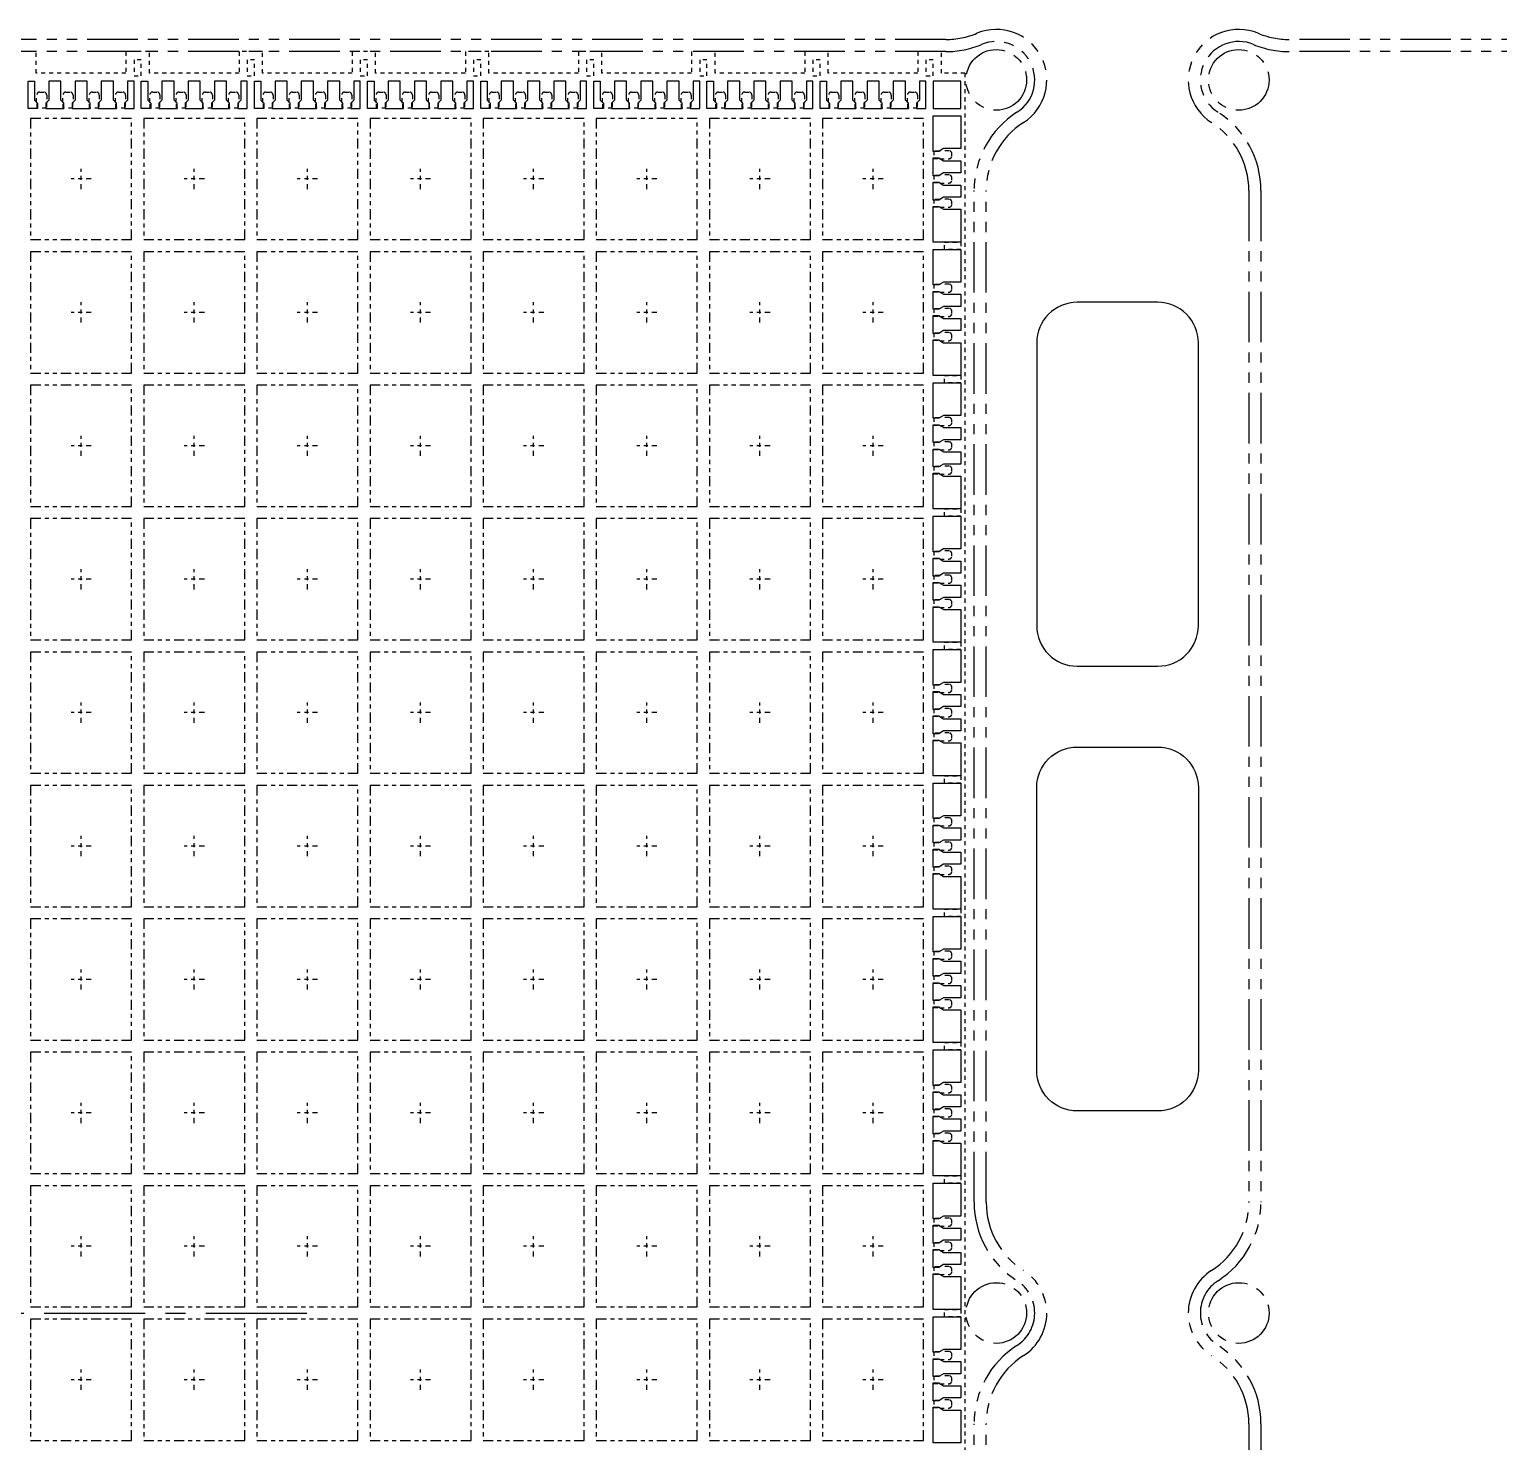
# Model space of a CAD drawing. Extents: x -336 to 28, y -457 to 7.
# Drawn here: x -259.47 to -223.1, y -109.5 to -74.57 of the extents above; entities that cross this region are included whole.
import ezdxf

# ---------------------------------------------------------------- set-up
doc = ezdxf.new("R2010")
doc.units = 0
doc.header["$MEASUREMENT"] = 0
for name, pattern in [('CENTERX2', [4, 2.5, -0.5, 0.5, -0.5]), ('HIDDEN', [0.375, 0.25, -0.125]), ('PHANTOM', [2.5, 1.25, -0.25, 0.25, -0.25, 0.25, -0.25])]:
    doc.linetypes.add(name, pattern=pattern)
doc.layers.add('1', color=7, linetype='CONTINUOUS')
doc.layers.add('1D', color=4, linetype='CONTINUOUS')

msp = doc.modelspace()

# ---------------------------------------------------------------- linework, layer by layer
at = {"layer": '1'}
for points in [[(-259.2612, -76.53), (-259.4962, -76.53), (-259.4962, -75.85), (-259.3362, -75.85), (-259.3362, -76.32), (-259.2612, -76.395)], [(-258.6862, -75.85), (-258.9862, -75.85), (-258.9862, -76.32), (-259.0612, -76.395), (-259.0612, -76.53), (-258.6112, -76.53), (-258.6112, -76.395), (-258.6862, -76.32)], [(-258.0362, -75.85), (-258.3362, -75.85), (-258.3362, -76.32), (-258.4112, -76.395), (-258.4112, -76.53), (-257.9612, -76.53), (-257.9612, -76.395), (-258.0362, -76.32)], [(-257.7612, -76.395), (-257.7612, -76.53), (-257.3112, -76.53), (-257.3112, -76.395), (-257.3862, -76.32), (-257.3862, -75.85), (-257.6862, -75.85), (-257.6862, -76.32)], [(-257.0362, -75.85), (-257.0362, -76.32), (-257.1112, -76.395), (-257.1112, -76.53), (-256.8762, -76.53), (-256.8762, -75.85)], [(-256.4612, -76.53), (-256.6962, -76.53), (-256.6962, -75.85), (-256.5362, -75.85), (-256.5362, -76.32), (-256.4612, -76.395)], [(-255.8862, -75.85), (-256.1862, -75.85), (-256.1862, -76.32), (-256.2612, -76.395), (-256.2612, -76.53), (-255.8112, -76.53), (-255.8112, -76.395), (-255.8862, -76.32)], [(-255.2362, -75.85), (-255.5362, -75.85), (-255.5362, -76.32), (-255.6112, -76.395), (-255.6112, -76.53), (-255.1612, -76.53), (-255.1612, -76.395), (-255.2362, -76.32)], [(-254.9612, -76.395), (-254.9612, -76.53), (-254.5112, -76.53), (-254.5112, -76.395), (-254.5862, -76.32), (-254.5862, -75.85), (-254.8862, -75.85), (-254.8862, -76.32)], [(-254.2362, -75.85), (-254.2362, -76.32), (-254.3112, -76.395), (-254.3112, -76.53), (-254.0762, -76.53), (-254.0762, -75.85)], [(-253.6612, -76.53), (-253.8962, -76.53), (-253.8962, -75.85), (-253.7362, -75.85), (-253.7362, -76.32), (-253.6612, -76.395)], [(-253.0862, -75.85), (-253.3862, -75.85), (-253.3862, -76.32), (-253.4612, -76.395), (-253.4612, -76.53), (-253.0112, -76.53), (-253.0112, -76.395), (-253.0862, -76.32)], [(-252.4362, -75.85), (-252.7362, -75.85), (-252.7362, -76.32), (-252.8112, -76.395), (-252.8112, -76.53), (-252.3612, -76.53), (-252.3612, -76.395), (-252.4362, -76.32)], [(-252.1612, -76.395), (-252.1612, -76.53), (-251.7112, -76.53), (-251.7112, -76.395), (-251.7862, -76.32), (-251.7862, -75.85), (-252.0862, -75.85), (-252.0862, -76.32)], [(-251.4362, -75.85), (-251.4362, -76.32), (-251.5112, -76.395), (-251.5112, -76.53), (-251.2762, -76.53), (-251.2762, -75.85)], [(-250.8612, -76.53), (-251.0962, -76.53), (-251.0962, -75.85), (-250.9362, -75.85), (-250.9362, -76.32), (-250.8612, -76.395)], [(-250.2862, -75.85), (-250.5862, -75.85), (-250.5862, -76.32), (-250.6612, -76.395), (-250.6612, -76.53), (-250.2112, -76.53), (-250.2112, -76.395), (-250.2862, -76.32)], [(-249.6362, -75.85), (-249.9362, -75.85), (-249.9362, -76.32), (-250.0112, -76.395), (-250.0112, -76.53), (-249.5612, -76.53), (-249.5612, -76.395), (-249.6362, -76.32)], [(-249.3612, -76.395), (-249.3612, -76.53), (-248.9112, -76.53), (-248.9112, -76.395), (-248.9862, -76.32), (-248.9862, -75.85), (-249.2862, -75.85), (-249.2862, -76.32)], [(-248.6362, -75.85), (-248.6362, -76.32), (-248.7112, -76.395), (-248.7112, -76.53), (-248.4762, -76.53), (-248.4762, -75.85)], [(-248.0612, -76.53), (-248.2962, -76.53), (-248.2962, -75.85), (-248.1362, -75.85), (-248.1362, -76.32), (-248.0612, -76.395)], [(-247.4862, -75.85), (-247.7862, -75.85), (-247.7862, -76.32), (-247.8612, -76.395), (-247.8612, -76.53), (-247.4112, -76.53), (-247.4112, -76.395), (-247.4862, -76.32)], [(-246.8362, -75.85), (-247.1362, -75.85), (-247.1362, -76.32), (-247.2112, -76.395), (-247.2112, -76.53), (-246.7612, -76.53), (-246.7612, -76.395), (-246.8362, -76.32)], [(-246.5612, -76.395), (-246.5612, -76.53), (-246.1112, -76.53), (-246.1112, -76.395), (-246.1862, -76.32), (-246.1862, -75.85), (-246.4862, -75.85), (-246.4862, -76.32)], [(-245.8362, -75.85), (-245.8362, -76.32), (-245.9112, -76.395), (-245.9112, -76.53), (-245.6762, -76.53), (-245.6762, -75.85)], [(-245.2612, -76.53), (-245.4962, -76.53), (-245.4962, -75.85), (-245.3362, -75.85), (-245.3362, -76.32), (-245.2612, -76.395)], [(-244.6862, -75.85), (-244.9862, -75.85), (-244.9862, -76.32), (-245.0612, -76.395), (-245.0612, -76.53), (-244.6112, -76.53), (-244.6112, -76.395), (-244.6862, -76.32)], [(-244.0362, -75.85), (-244.3362, -75.85), (-244.3362, -76.32), (-244.4112, -76.395), (-244.4112, -76.53), (-243.9612, -76.53), (-243.9612, -76.395), (-244.0362, -76.32)], [(-243.7612, -76.395), (-243.7612, -76.53), (-243.3112, -76.53), (-243.3112, -76.395), (-243.3862, -76.32), (-243.3862, -75.85), (-243.6862, -75.85), (-243.6862, -76.32)], [(-243.0362, -75.85), (-243.0362, -76.32), (-243.1112, -76.395), (-243.1112, -76.53), (-242.8762, -76.53), (-242.8762, -75.85)], [(-242.4612, -76.53), (-242.6962, -76.53), (-242.6962, -75.85), (-242.5362, -75.85), (-242.5362, -76.32), (-242.4612, -76.395)], [(-241.8862, -75.85), (-242.1862, -75.85), (-242.1862, -76.32), (-242.2612, -76.395), (-242.2612, -76.53), (-241.8112, -76.53), (-241.8112, -76.395), (-241.8862, -76.32)], [(-241.2362, -75.85), (-241.5362, -75.85), (-241.5362, -76.32), (-241.6112, -76.395), (-241.6112, -76.53), (-241.1612, -76.53), (-241.1612, -76.395), (-241.2362, -76.32)], [(-240.9612, -76.395), (-240.9612, -76.53), (-240.5112, -76.53), (-240.5112, -76.395), (-240.5862, -76.32), (-240.5862, -75.85), (-240.8862, -75.85), (-240.8862, -76.32)], [(-240.2362, -75.85), (-240.2362, -76.32), (-240.3112, -76.395), (-240.3112, -76.53), (-240.0762, -76.53), (-240.0762, -75.85)], [(-239.6612, -76.53), (-239.8962, -76.53), (-239.8962, -75.85), (-239.7362, -75.85), (-239.7362, -76.32), (-239.6612, -76.395)], [(-239.0862, -75.85), (-239.3862, -75.85), (-239.3862, -76.32), (-239.4612, -76.395), (-239.4612, -76.53), (-239.0112, -76.53), (-239.0112, -76.395), (-239.0862, -76.32)], [(-238.4362, -75.85), (-238.7362, -75.85), (-238.7362, -76.32), (-238.8112, -76.395), (-238.8112, -76.53), (-238.3612, -76.53), (-238.3612, -76.395), (-238.4362, -76.32)], [(-238.1612, -76.395), (-238.1612, -76.53), (-237.7112, -76.53), (-237.7112, -76.395), (-237.7862, -76.32), (-237.7862, -75.85), (-238.0862, -75.85), (-238.0862, -76.32)], [(-237.4362, -75.85), (-237.4362, -76.32), (-237.5112, -76.395), (-237.5112, -76.53), (-237.2762, -76.53), (-237.2762, -75.85)], [(-236.8445, -77.52), (-236.9612, -77.59), (-237.0962, -77.59), (-237.0962, -76.71), (-236.4162, -76.71), (-236.4162, -77.52)], [(-236.8445, -78.72), (-236.9612, -78.79), (-237.0962, -78.79), (-237.0962, -78.35), (-236.9612, -78.35), (-236.8445, -78.42), (-236.4162, -78.42), (-236.4162, -78.72)], [(-237.0962, -79.83), (-237.0962, -78.95), (-236.9612, -78.95), (-236.8445, -79.02), (-236.4162, -79.02), (-236.4162, -79.83)], [(-236.8445, -80.82), (-236.9612, -80.89), (-237.0962, -80.89), (-237.0962, -80.01), (-236.4162, -80.01), (-236.4162, -80.82)], [(-236.8445, -82.02), (-236.9612, -82.09), (-237.0962, -82.09), (-237.0962, -81.65), (-236.9612, -81.65), (-236.8445, -81.72), (-236.4162, -81.72), (-236.4162, -82.02)], [(-237.0962, -83.13), (-237.0962, -82.25), (-236.9612, -82.25), (-236.8445, -82.32), (-236.4162, -82.32), (-236.4162, -83.13)], [(-236.8445, -84.12), (-236.9612, -84.19), (-237.0962, -84.19), (-237.0962, -83.31), (-236.4162, -83.31), (-236.4162, -84.12)], [(-236.8445, -85.32), (-236.9612, -85.39), (-237.0962, -85.39), (-237.0962, -84.95), (-236.9612, -84.95), (-236.8445, -85.02), (-236.4162, -85.02), (-236.4162, -85.32)], [(-237.0962, -86.43), (-237.0962, -85.55), (-236.9612, -85.55), (-236.8445, -85.62), (-236.4162, -85.62), (-236.4162, -86.43)], [(-236.8445, -87.42), (-236.9612, -87.49), (-237.0962, -87.49), (-237.0962, -86.61), (-236.4162, -86.61), (-236.4162, -87.42)], [(-236.8445, -88.62), (-236.9612, -88.69), (-237.0962, -88.69), (-237.0962, -88.25), (-236.9612, -88.25), (-236.8445, -88.32), (-236.4162, -88.32), (-236.4162, -88.62)], [(-237.0962, -89.73), (-237.0962, -88.85), (-236.9612, -88.85), (-236.8445, -88.92), (-236.4162, -88.92), (-236.4162, -89.73)], [(-236.8445, -90.72), (-236.9612, -90.79), (-237.0962, -90.79), (-237.0962, -89.91), (-236.4162, -89.91), (-236.4162, -90.72)], [(-236.8445, -91.92), (-236.9612, -91.99), (-237.0962, -91.99), (-237.0962, -91.55), (-236.9612, -91.55), (-236.8445, -91.62), (-236.4162, -91.62), (-236.4162, -91.92)], [(-237.0962, -93.03), (-237.0962, -92.15), (-236.9612, -92.15), (-236.8445, -92.22), (-236.4162, -92.22), (-236.4162, -93.03)], [(-236.8445, -94.02), (-236.9612, -94.09), (-237.0962, -94.09), (-237.0962, -93.21), (-236.4162, -93.21), (-236.4162, -94.02)], [(-236.8445, -95.22), (-236.9612, -95.29), (-237.0962, -95.29), (-237.0962, -94.85), (-236.9612, -94.85), (-236.8445, -94.92), (-236.4162, -94.92), (-236.4162, -95.22)], [(-237.0962, -96.33), (-237.0962, -95.45), (-236.9612, -95.45), (-236.8445, -95.52), (-236.4162, -95.52), (-236.4162, -96.33)], [(-236.8445, -97.32), (-236.9612, -97.39), (-237.0962, -97.39), (-237.0962, -96.51), (-236.4162, -96.51), (-236.4162, -97.32)], [(-236.8445, -98.52), (-236.9612, -98.59), (-237.0962, -98.59), (-237.0962, -98.15), (-236.9612, -98.15), (-236.8445, -98.22), (-236.4162, -98.22), (-236.4162, -98.52)], [(-237.0962, -99.63), (-237.0962, -98.75), (-236.9612, -98.75), (-236.8445, -98.82), (-236.4162, -98.82), (-236.4162, -99.63)], [(-236.8445, -100.62), (-236.9612, -100.69), (-237.0962, -100.69), (-237.0962, -99.81), (-236.4162, -99.81), (-236.4162, -100.62)], [(-236.8445, -101.82), (-236.9612, -101.89), (-237.0962, -101.89), (-237.0962, -101.45), (-236.9612, -101.45), (-236.8445, -101.52), (-236.4162, -101.52), (-236.4162, -101.82)], [(-237.0962, -102.93), (-237.0962, -102.05), (-236.9612, -102.05), (-236.8445, -102.12), (-236.4162, -102.12), (-236.4162, -102.93)], [(-236.8445, -103.92), (-236.9612, -103.99), (-237.0962, -103.99), (-237.0962, -103.11), (-236.4162, -103.11), (-236.4162, -103.92)], [(-236.8445, -105.12), (-236.9612, -105.19), (-237.0962, -105.19), (-237.0962, -104.75), (-236.9612, -104.75), (-236.8445, -104.82), (-236.4162, -104.82), (-236.4162, -105.12)], [(-237.0962, -106.23), (-237.0962, -105.35), (-236.9612, -105.35), (-236.8445, -105.42), (-236.4162, -105.42), (-236.4162, -106.23)], [(-236.8445, -107.22), (-236.9612, -107.29), (-237.0962, -107.29), (-237.0962, -106.41), (-236.4162, -106.41), (-236.4162, -107.22)], [(-236.8445, -108.42), (-236.9612, -108.49), (-237.0962, -108.49), (-237.0962, -108.05), (-236.9612, -108.05), (-236.8445, -108.12), (-236.4162, -108.12), (-236.4162, -108.42)], [(-237.0962, -109.53), (-237.0962, -108.65), (-236.9612, -108.65), (-236.8445, -108.72), (-236.4162, -108.72), (-236.4162, -109.53)]]:
    msp.add_lwpolyline(points, close=True, dxfattribs=at)
at = {"layer": '1', "linetype": 'ByBlock'}
msp.add_lwpolyline([(-236.4162, -76.53), (-236.4162, -75.85), (-237.0962, -75.85), (-237.0962, -76.53)], close=True, dxfattribs=at)
at = {"layer": '1'}
for points in [[(-237.0962, -77.75), (-236.9612, -77.75), (-236.8445, -77.82), (-236.4162, -77.82), (-236.4162, -78.12), (-236.8445, -78.12), (-236.9612, -78.19), (-237.0962, -78.19), (-237.0962, -77.75)], [(-237.0962, -81.05), (-236.9612, -81.05), (-236.8445, -81.12), (-236.4162, -81.12), (-236.4162, -81.42), (-236.8445, -81.42), (-236.9612, -81.49), (-237.0962, -81.49), (-237.0962, -81.05)], [(-237.0962, -84.35), (-236.9612, -84.35), (-236.8445, -84.42), (-236.4162, -84.42), (-236.4162, -84.72), (-236.8445, -84.72), (-236.9612, -84.79), (-237.0962, -84.79), (-237.0962, -84.35)], [(-237.0962, -87.65), (-236.9612, -87.65), (-236.8445, -87.72), (-236.4162, -87.72), (-236.4162, -88.02), (-236.8445, -88.02), (-236.9612, -88.09), (-237.0962, -88.09), (-237.0962, -87.65)], [(-237.0962, -90.95), (-236.9612, -90.95), (-236.8445, -91.02), (-236.4162, -91.02), (-236.4162, -91.32), (-236.8445, -91.32), (-236.9612, -91.39), (-237.0962, -91.39), (-237.0962, -90.95)], [(-237.0962, -94.25), (-236.9612, -94.25), (-236.8445, -94.32), (-236.4162, -94.32), (-236.4162, -94.62), (-236.8445, -94.62), (-236.9612, -94.69), (-237.0962, -94.69), (-237.0962, -94.25)], [(-237.0962, -97.55), (-236.9612, -97.55), (-236.8445, -97.62), (-236.4162, -97.62), (-236.4162, -97.92), (-236.8445, -97.92), (-236.9612, -97.99), (-237.0962, -97.99), (-237.0962, -97.55)], [(-237.0962, -100.85), (-236.9612, -100.85), (-236.8445, -100.92), (-236.4162, -100.92), (-236.4162, -101.22), (-236.8445, -101.22), (-236.9612, -101.29), (-237.0962, -101.29), (-237.0962, -100.85)], [(-237.0962, -104.15), (-236.9612, -104.15), (-236.8445, -104.22), (-236.4162, -104.22), (-236.4162, -104.52), (-236.8445, -104.52), (-236.9612, -104.59), (-237.0962, -104.59), (-237.0962, -104.15)], [(-237.0962, -107.45), (-236.9612, -107.45), (-236.8445, -107.52), (-236.4162, -107.52), (-236.4162, -107.82), (-236.8445, -107.82), (-236.9612, -107.89), (-237.0962, -107.89), (-237.0962, -107.45)]]:
    msp.add_lwpolyline(points, dxfattribs=at)
for points in [[(-231.5362, -90.32, 0.4142136), (-230.5362, -89.32), (-230.5362, -82.32, 0.4142136), (-231.5362, -81.32), (-233.5362, -81.32, 0.4142136), (-234.5362, -82.32), (-234.5362, -89.32, 0.4142136), (-233.5362, -90.32)], [(-230.5362, -100.32, -0.4142136), (-231.5362, -101.32), (-233.5362, -101.32, -0.4142136), (-234.5362, -100.32), (-234.5362, -93.32, -0.4142136), (-233.5362, -92.32), (-231.5362, -92.32, -0.4142136), (-230.5362, -93.32)]]:
    msp.add_lwpolyline(points, format="xyb", close=True, dxfattribs=at)
at = {"layer": '1D', "linetype": 'HIDDEN', "ltscale": 0.2}
for p, q in [((-257.0762, -75.65), (-259.2962, -75.65)), ((-254.2762, -75.65), (-256.4962, -75.65)), ((-251.4762, -75.65), (-253.6962, -75.65)), ((-248.6762, -75.65), (-250.8962, -75.65)), ((-245.8762, -75.65), (-248.0962, -75.65)), ((-243.0762, -75.65), (-245.2962, -75.65)), ((-240.2762, -75.65), (-242.4962, -75.65)), ((-237.4762, -75.65), (-239.6962, -75.65)), ((-236.3162, -75.65), (-236.8962, -75.65)), ((-236.3162, -75.65), (-236.3162, -136.99))]:
    msp.add_line(p, q, dxfattribs=at)
at = {"layer": '1D', "linetype": 'CENTERX2'}
msp.add_line((-275.1014, -106.32), (-252.4709, -106.32), dxfattribs=at)
at = {"layer": '1D', "color": 2, "linetype": 'PHANTOM'}
for points in [[(-236.7862, -74.82), (-290.7862, -74.82, -0.0990195), (-291.5554, -74.6662, 0.9166595), (-292.7092, -76.8734, -0.2559241), (-291.7862, -78.5587), (-291.7862, -103.5814, -0.2559241), (-292.7092, -105.2667, 0.5477226), (-292.7092, -107.3734, -0.2559241), (-291.7862, -109.0587), (-291.7862, -134.0814, -0.2559241), (-292.7092, -135.7667, 0.9166595), (-291.5554, -137.9739, -0.0990195), (-290.7862, -137.82), (-236.7862, -137.82, -0.0990195), (-236.0169, -137.9739, 0.9166595), (-234.8631, -135.7667, -0.2559241), (-235.7862, -134.0814), (-235.7862, -109.0587, -0.2559241), (-234.8631, -107.3734, 0.5477226), (-234.8631, -105.2667, -0.2559241), (-235.7862, -103.5814), (-235.7862, -78.5587, -0.2559241), (-234.8631, -76.8734, 0.9166595), (-236.0169, -74.6662, -0.0990195)], [(-236.7862, -75.12), (-290.7862, -75.12, -0.0990195), (-291.6708, -74.9431, 0.9166595), (-292.5477, -76.6206, -0.2559241), (-291.4862, -78.5587), (-291.4862, -103.5814, -0.2559241), (-292.5477, -105.5195, 0.5477226), (-292.5477, -107.1206, -0.2559241), (-291.4862, -109.0587), (-291.4862, -134.0814, -0.2559241), (-292.5477, -136.0195, 0.9166595), (-291.6708, -137.697, -0.0990195), (-290.7862, -137.52), (-236.7862, -137.52, -0.0990195), (-235.9015, -137.697, 0.9166595), (-235.0246, -136.0195, -0.2559241), (-236.0862, -134.0814), (-236.0862, -109.0587, -0.2559241), (-235.0246, -107.1206, 0.5477226), (-235.0246, -105.5195, -0.2559241), (-236.0862, -103.5814), (-236.0862, -78.5587, -0.2559241), (-235.0246, -76.6206, 0.9166595), (-235.9015, -74.9431, -0.0990195)], [(-174.2862, -74.82), (-228.2862, -74.82, -0.0990195), (-229.0554, -74.6662, 0.9166595), (-230.2092, -76.8734, -0.2559241), (-229.2862, -78.5587), (-229.2862, -103.5814, -0.2559241), (-230.2092, -105.2667, 0.5477226), (-230.2092, -107.3734, -0.2559241), (-229.2862, -109.0587), (-229.2862, -134.0814, -0.2559241), (-230.2092, -135.7667, 0.9166595), (-229.0554, -137.9739, -0.0990195), (-228.2862, -137.82), (-174.2862, -137.82, -0.0990195), (-173.5169, -137.9739, 0.9166595), (-172.3631, -135.7667, -0.2559241), (-173.2862, -134.0814), (-173.2862, -109.0587, -0.2559241), (-172.3631, -107.3734, 0.5477226), (-172.3631, -105.2667, -0.2559241), (-173.2862, -103.5814), (-173.2862, -78.5587, -0.2559241), (-172.3631, -76.8734, 0.9166595), (-173.5169, -74.6662, -0.0990195)], [(-174.2862, -75.12), (-228.2862, -75.12, -0.0990195), (-229.1708, -74.9431, 0.9166595), (-230.0477, -76.6206, -0.2559241), (-228.9862, -78.5587), (-228.9862, -103.5814, -0.2559241), (-230.0477, -105.5195, 0.5477226), (-230.0477, -107.1206, -0.2559241), (-228.9862, -109.0587), (-228.9862, -134.0814, -0.2559241), (-230.0477, -136.0195, 0.9166595), (-229.1708, -137.697, -0.0990195), (-228.2862, -137.52), (-174.2862, -137.52, -0.0990195), (-173.4015, -137.697, 0.9166595), (-172.5246, -136.0195, -0.2559241), (-173.5862, -134.0814), (-173.5862, -109.0587, -0.2559241), (-172.5246, -107.1206, 0.5477226), (-172.5246, -105.5195, -0.2559241), (-173.5862, -103.5814), (-173.5862, -78.5587, -0.2559241), (-172.5246, -76.6206, 0.9166595), (-173.4015, -74.9431, -0.0990195)]]:
    msp.add_lwpolyline(points, format="xyb", close=True, dxfattribs=at)
at = {"layer": '1D', "linetype": 'HIDDEN', "ltscale": 0.2}
for points in [[(-259.2962, -75.65), (-259.2962, -75.12), (-259.8762, -75.12), (-259.8762, -75.65)], [(-256.4962, -75.65), (-256.4962, -75.12), (-257.0762, -75.12), (-257.0762, -75.65)], [(-253.6962, -75.65), (-253.6962, -75.12), (-254.2762, -75.12), (-254.2762, -75.65)], [(-250.8962, -75.65), (-250.8962, -75.12), (-251.4762, -75.12), (-251.4762, -75.65)], [(-248.0962, -75.65), (-248.0962, -75.12), (-248.6762, -75.12), (-248.6762, -75.65)], [(-245.2962, -75.65), (-245.2962, -75.12), (-245.8762, -75.12), (-245.8762, -75.65)], [(-242.4962, -75.65), (-242.4962, -75.12), (-243.0762, -75.12), (-243.0762, -75.65)], [(-239.6962, -75.65), (-239.6962, -75.12), (-240.2762, -75.12), (-240.2762, -75.65)], [(-236.8962, -75.65), (-236.8962, -75.12), (-237.4762, -75.12), (-237.4762, -75.65)]]:
    msp.add_lwpolyline(points, dxfattribs=at)
for points in [[(-256.8762, -75.72), (-256.6962, -75.72), (-256.6962, -75.32), (-256.8762, -75.32)], [(-254.0762, -75.72), (-253.8962, -75.72), (-253.8962, -75.32), (-254.0762, -75.32)], [(-251.2762, -75.72), (-251.0962, -75.72), (-251.0962, -75.32), (-251.2762, -75.32)], [(-248.4762, -75.72), (-248.2962, -75.72), (-248.2962, -75.32), (-248.4762, -75.32)], [(-245.6762, -75.72), (-245.4962, -75.72), (-245.4962, -75.32), (-245.6762, -75.32)], [(-242.8762, -75.72), (-242.6962, -75.72), (-242.6962, -75.32), (-242.8762, -75.32)], [(-240.0762, -75.72), (-239.8962, -75.72), (-239.8962, -75.32), (-240.0762, -75.32)], [(-237.2762, -75.72), (-237.0962, -75.72), (-237.0962, -75.32), (-237.2762, -75.32)], [(-236.8162, -80.01), (-236.8162, -79.83), (-236.4162, -79.83), (-236.4162, -80.01)], [(-236.8162, -83.31), (-236.8162, -83.13), (-236.4162, -83.13), (-236.4162, -83.31)], [(-236.8162, -86.61), (-236.8162, -86.43), (-236.4162, -86.43), (-236.4162, -86.61)], [(-236.8162, -89.91), (-236.8162, -89.73), (-236.4162, -89.73), (-236.4162, -89.91)], [(-236.8162, -93.21), (-236.8162, -93.03), (-236.4162, -93.03), (-236.4162, -93.21)], [(-236.8162, -96.51), (-236.8162, -96.33), (-236.4162, -96.33), (-236.4162, -96.51)], [(-236.8162, -99.81), (-236.8162, -99.63), (-236.4162, -99.63), (-236.4162, -99.81)], [(-236.8162, -103.11), (-236.8162, -102.93), (-236.4162, -102.93), (-236.4162, -103.11)], [(-236.8162, -106.41), (-236.8162, -106.23), (-236.4162, -106.23), (-236.4162, -106.41)]]:
    msp.add_lwpolyline(points, close=True, dxfattribs=at)
for points in [[(-259.0362, -76.195), (-259.0362, -76.37), (-259.0462, -76.395), (-259.0462, -76.395), (-259.0462, -76.52), (-259.2762, -76.52), (-259.2762, -76.395), (-259.2762, -76.395), (-259.2862, -76.37), (-259.2862, -76.195, -0.4142136), (-259.2112, -76.12), (-259.1112, -76.12, -0.4142136)], [(-258.3862, -76.195), (-258.3862, -76.37), (-258.3962, -76.395), (-258.3962, -76.395), (-258.3962, -76.52), (-258.6262, -76.52), (-258.6262, -76.395), (-258.6262, -76.395), (-258.6362, -76.37), (-258.6362, -76.195, -0.4142136), (-258.5612, -76.12), (-258.4612, -76.12, -0.4142136)], [(-257.7362, -76.195), (-257.7362, -76.37), (-257.7462, -76.395), (-257.7462, -76.395), (-257.7462, -76.52), (-257.9762, -76.52), (-257.9762, -76.395), (-257.9762, -76.395), (-257.9862, -76.37), (-257.9862, -76.195, -0.4142136), (-257.9112, -76.12), (-257.8112, -76.12, -0.4142136)], [(-257.0862, -76.195), (-257.0862, -76.37), (-257.0962, -76.395), (-257.0962, -76.395), (-257.0962, -76.52), (-257.3262, -76.52), (-257.3262, -76.395), (-257.3262, -76.395), (-257.3362, -76.37), (-257.3362, -76.195, -0.4142136), (-257.2612, -76.12), (-257.1612, -76.12, -0.4142136)], [(-256.2362, -76.195), (-256.2362, -76.37), (-256.2462, -76.395), (-256.2462, -76.395), (-256.2462, -76.52), (-256.4762, -76.52), (-256.4762, -76.395), (-256.4762, -76.395), (-256.4862, -76.37), (-256.4862, -76.195, -0.4142136), (-256.4112, -76.12), (-256.3112, -76.12, -0.4142136)], [(-255.5862, -76.195), (-255.5862, -76.37), (-255.5962, -76.395), (-255.5962, -76.395), (-255.5962, -76.52), (-255.8262, -76.52), (-255.8262, -76.395), (-255.8262, -76.395), (-255.8362, -76.37), (-255.8362, -76.195, -0.4142136), (-255.7612, -76.12), (-255.6612, -76.12, -0.4142136)], [(-254.9362, -76.195), (-254.9362, -76.37), (-254.9462, -76.395), (-254.9462, -76.395), (-254.9462, -76.52), (-255.1762, -76.52), (-255.1762, -76.395), (-255.1762, -76.395), (-255.1862, -76.37), (-255.1862, -76.195, -0.4142136), (-255.1112, -76.12), (-255.0112, -76.12, -0.4142136)], [(-254.2862, -76.195), (-254.2862, -76.37), (-254.2962, -76.395), (-254.2962, -76.395), (-254.2962, -76.52), (-254.5262, -76.52), (-254.5262, -76.395), (-254.5262, -76.395), (-254.5362, -76.37), (-254.5362, -76.195, -0.4142136), (-254.4612, -76.12), (-254.3612, -76.12, -0.4142136)], [(-253.4362, -76.195), (-253.4362, -76.37), (-253.4462, -76.395), (-253.4462, -76.395), (-253.4462, -76.52), (-253.6762, -76.52), (-253.6762, -76.395), (-253.6762, -76.395), (-253.6862, -76.37), (-253.6862, -76.195, -0.4142136), (-253.6112, -76.12), (-253.5112, -76.12, -0.4142136)], [(-252.7862, -76.195), (-252.7862, -76.37), (-252.7962, -76.395), (-252.7962, -76.395), (-252.7962, -76.52), (-253.0262, -76.52), (-253.0262, -76.395), (-253.0262, -76.395), (-253.0362, -76.37), (-253.0362, -76.195, -0.4142136), (-252.9612, -76.12), (-252.8612, -76.12, -0.4142136)], [(-252.1362, -76.195), (-252.1362, -76.37), (-252.1462, -76.395), (-252.1462, -76.395), (-252.1462, -76.52), (-252.3762, -76.52), (-252.3762, -76.395), (-252.3762, -76.395), (-252.3862, -76.37), (-252.3862, -76.195, -0.4142136), (-252.3112, -76.12), (-252.2112, -76.12, -0.4142136)], [(-251.4862, -76.195), (-251.4862, -76.37), (-251.4962, -76.395), (-251.4962, -76.395), (-251.4962, -76.52), (-251.7262, -76.52), (-251.7262, -76.395), (-251.7262, -76.395), (-251.7362, -76.37), (-251.7362, -76.195, -0.4142136), (-251.6612, -76.12), (-251.5612, -76.12, -0.4142136)], [(-250.6362, -76.195), (-250.6362, -76.37), (-250.6462, -76.395), (-250.6462, -76.395), (-250.6462, -76.52), (-250.8762, -76.52), (-250.8762, -76.395), (-250.8762, -76.395), (-250.8862, -76.37), (-250.8862, -76.195, -0.4142136), (-250.8112, -76.12), (-250.7112, -76.12, -0.4142136)], [(-249.9862, -76.195), (-249.9862, -76.37), (-249.9962, -76.395), (-249.9962, -76.395), (-249.9962, -76.52), (-250.2262, -76.52), (-250.2262, -76.395), (-250.2262, -76.395), (-250.2362, -76.37), (-250.2362, -76.195, -0.4142136), (-250.1612, -76.12), (-250.0612, -76.12, -0.4142136)], [(-249.3362, -76.195), (-249.3362, -76.37), (-249.3462, -76.395), (-249.3462, -76.395), (-249.3462, -76.52), (-249.5762, -76.52), (-249.5762, -76.395), (-249.5762, -76.395), (-249.5862, -76.37), (-249.5862, -76.195, -0.4142136), (-249.5112, -76.12), (-249.4112, -76.12, -0.4142136)], [(-248.6862, -76.195), (-248.6862, -76.37), (-248.6962, -76.395), (-248.6962, -76.395), (-248.6962, -76.52), (-248.9262, -76.52), (-248.9262, -76.395), (-248.9262, -76.395), (-248.9362, -76.37), (-248.9362, -76.195, -0.4142136), (-248.8612, -76.12), (-248.7612, -76.12, -0.4142136)], [(-247.8362, -76.195), (-247.8362, -76.37), (-247.8462, -76.395), (-247.8462, -76.395), (-247.8462, -76.52), (-248.0762, -76.52), (-248.0762, -76.395), (-248.0762, -76.395), (-248.0862, -76.37), (-248.0862, -76.195, -0.4142136), (-248.0112, -76.12), (-247.9112, -76.12, -0.4142136)], [(-247.1862, -76.195), (-247.1862, -76.37), (-247.1962, -76.395), (-247.1962, -76.395), (-247.1962, -76.52), (-247.4262, -76.52), (-247.4262, -76.395), (-247.4262, -76.395), (-247.4362, -76.37), (-247.4362, -76.195, -0.4142136), (-247.3612, -76.12), (-247.2612, -76.12, -0.4142136)], [(-246.5362, -76.195), (-246.5362, -76.37), (-246.5462, -76.395), (-246.5462, -76.395), (-246.5462, -76.52), (-246.7762, -76.52), (-246.7762, -76.395), (-246.7762, -76.395), (-246.7862, -76.37), (-246.7862, -76.195, -0.4142136), (-246.7112, -76.12), (-246.6112, -76.12, -0.4142136)], [(-245.8862, -76.195), (-245.8862, -76.37), (-245.8962, -76.395), (-245.8962, -76.395), (-245.8962, -76.52), (-246.1262, -76.52), (-246.1262, -76.395), (-246.1262, -76.395), (-246.1362, -76.37), (-246.1362, -76.195, -0.4142136), (-246.0612, -76.12), (-245.9612, -76.12, -0.4142136)], [(-245.0362, -76.195), (-245.0362, -76.37), (-245.0462, -76.395), (-245.0462, -76.395), (-245.0462, -76.52), (-245.2762, -76.52), (-245.2762, -76.395), (-245.2762, -76.395), (-245.2862, -76.37), (-245.2862, -76.195, -0.4142136), (-245.2112, -76.12), (-245.1112, -76.12, -0.4142136)], [(-244.3862, -76.195), (-244.3862, -76.37), (-244.3962, -76.395), (-244.3962, -76.395), (-244.3962, -76.52), (-244.6262, -76.52), (-244.6262, -76.395), (-244.6262, -76.395), (-244.6362, -76.37), (-244.6362, -76.195, -0.4142136), (-244.5612, -76.12), (-244.4612, -76.12, -0.4142136)], [(-243.7362, -76.195), (-243.7362, -76.37), (-243.7462, -76.395), (-243.7462, -76.395), (-243.7462, -76.52), (-243.9762, -76.52), (-243.9762, -76.395), (-243.9762, -76.395), (-243.9862, -76.37), (-243.9862, -76.195, -0.4142136), (-243.9112, -76.12), (-243.8112, -76.12, -0.4142136)], [(-243.0862, -76.195), (-243.0862, -76.37), (-243.0962, -76.395), (-243.0962, -76.395), (-243.0962, -76.52), (-243.3262, -76.52), (-243.3262, -76.395), (-243.3262, -76.395), (-243.3362, -76.37), (-243.3362, -76.195, -0.4142136), (-243.2612, -76.12), (-243.1612, -76.12, -0.4142136)], [(-242.2362, -76.195), (-242.2362, -76.37), (-242.2462, -76.395), (-242.2462, -76.395), (-242.2462, -76.52), (-242.4762, -76.52), (-242.4762, -76.395), (-242.4762, -76.395), (-242.4862, -76.37), (-242.4862, -76.195, -0.4142136), (-242.4112, -76.12), (-242.3112, -76.12, -0.4142136)], [(-241.5862, -76.195), (-241.5862, -76.37), (-241.5962, -76.395), (-241.5962, -76.395), (-241.5962, -76.52), (-241.8262, -76.52), (-241.8262, -76.395), (-241.8262, -76.395), (-241.8362, -76.37), (-241.8362, -76.195, -0.4142136), (-241.7612, -76.12), (-241.6612, -76.12, -0.4142136)], [(-240.9362, -76.195), (-240.9362, -76.37), (-240.9462, -76.395), (-240.9462, -76.395), (-240.9462, -76.52), (-241.1762, -76.52), (-241.1762, -76.395), (-241.1762, -76.395), (-241.1862, -76.37), (-241.1862, -76.195, -0.4142136), (-241.1112, -76.12), (-241.0112, -76.12, -0.4142136)], [(-240.2862, -76.195), (-240.2862, -76.37), (-240.2962, -76.395), (-240.2962, -76.395), (-240.2962, -76.52), (-240.5262, -76.52), (-240.5262, -76.395), (-240.5262, -76.395), (-240.5362, -76.37), (-240.5362, -76.195, -0.4142136), (-240.4612, -76.12), (-240.3612, -76.12, -0.4142136)], [(-239.4362, -76.195), (-239.4362, -76.37), (-239.4462, -76.395), (-239.4462, -76.395), (-239.4462, -76.52), (-239.6762, -76.52), (-239.6762, -76.395), (-239.6762, -76.395), (-239.6862, -76.37), (-239.6862, -76.195, -0.4142136), (-239.6112, -76.12), (-239.5112, -76.12, -0.4142136)], [(-238.7862, -76.195), (-238.7862, -76.37), (-238.7962, -76.395), (-238.7962, -76.395), (-238.7962, -76.52), (-239.0262, -76.52), (-239.0262, -76.395), (-239.0262, -76.395), (-239.0362, -76.37), (-239.0362, -76.195, -0.4142136), (-238.9612, -76.12), (-238.8612, -76.12, -0.4142136)], [(-238.1362, -76.195), (-238.1362, -76.37), (-238.1462, -76.395), (-238.1462, -76.395), (-238.1462, -76.52), (-238.3762, -76.52), (-238.3762, -76.395), (-238.3762, -76.395), (-238.3862, -76.37), (-238.3862, -76.195, -0.4142136), (-238.3112, -76.12), (-238.2112, -76.12, -0.4142136)], [(-237.4862, -76.195), (-237.4862, -76.37), (-237.4962, -76.395), (-237.4962, -76.395), (-237.4962, -76.52), (-237.7262, -76.52), (-237.7262, -76.395), (-237.7262, -76.395), (-237.7362, -76.37), (-237.7362, -76.195, -0.4142136), (-237.6612, -76.12), (-237.5612, -76.12, -0.4142136)], [(-236.6362, -77.645, 0.4142136), (-236.7112, -77.57), (-236.9278, -77.57), (-236.9612, -77.58), (-237.0862, -77.58), (-237.0862, -77.76), (-236.9612, -77.76), (-236.9278, -77.77), (-236.7112, -77.77, 0.4142136), (-236.6362, -77.695)], [(-236.6362, -78.245, 0.4142136), (-236.7112, -78.17), (-236.9278, -78.17), (-236.9612, -78.18), (-237.0862, -78.18), (-237.0862, -78.36), (-236.9612, -78.36), (-236.9278, -78.37), (-236.7112, -78.37, 0.4142136), (-236.6362, -78.295)], [(-236.6362, -78.845, 0.4142136), (-236.7112, -78.77), (-236.9278, -78.77), (-236.9612, -78.78), (-237.0862, -78.78), (-237.0862, -78.96), (-236.9612, -78.96), (-236.9278, -78.97), (-236.7112, -78.97, 0.4142136), (-236.6362, -78.895)], [(-236.6362, -80.945, 0.4142136), (-236.7112, -80.87), (-236.9278, -80.87), (-236.9612, -80.88), (-237.0862, -80.88), (-237.0862, -81.06), (-236.9612, -81.06), (-236.9278, -81.07), (-236.7112, -81.07, 0.4142136), (-236.6362, -80.995)], [(-236.6362, -81.545, 0.4142136), (-236.7112, -81.47), (-236.9278, -81.47), (-236.9612, -81.48), (-237.0862, -81.48), (-237.0862, -81.66), (-236.9612, -81.66), (-236.9278, -81.67), (-236.7112, -81.67, 0.4142136), (-236.6362, -81.595)], [(-236.6362, -82.145, 0.4142136), (-236.7112, -82.07), (-236.9278, -82.07), (-236.9612, -82.08), (-237.0862, -82.08), (-237.0862, -82.26), (-236.9612, -82.26), (-236.9278, -82.27), (-236.7112, -82.27, 0.4142136), (-236.6362, -82.195)], [(-236.6362, -84.245, 0.4142136), (-236.7112, -84.17), (-236.9278, -84.17), (-236.9612, -84.18), (-237.0862, -84.18), (-237.0862, -84.36), (-236.9612, -84.36), (-236.9278, -84.37), (-236.7112, -84.37, 0.4142136), (-236.6362, -84.295)], [(-236.6362, -84.845, 0.4142136), (-236.7112, -84.77), (-236.9278, -84.77), (-236.9612, -84.78), (-237.0862, -84.78), (-237.0862, -84.96), (-236.9612, -84.96), (-236.9278, -84.97), (-236.7112, -84.97, 0.4142136), (-236.6362, -84.895)], [(-236.6362, -85.445, 0.4142136), (-236.7112, -85.37), (-236.9278, -85.37), (-236.9612, -85.38), (-237.0862, -85.38), (-237.0862, -85.56), (-236.9612, -85.56), (-236.9278, -85.57), (-236.7112, -85.57, 0.4142136), (-236.6362, -85.495)], [(-236.6362, -87.545, 0.4142136), (-236.7112, -87.47), (-236.9278, -87.47), (-236.9612, -87.48), (-237.0862, -87.48), (-237.0862, -87.66), (-236.9612, -87.66), (-236.9278, -87.67), (-236.7112, -87.67, 0.4142136), (-236.6362, -87.595)], [(-236.6362, -88.145, 0.4142136), (-236.7112, -88.07), (-236.9278, -88.07), (-236.9612, -88.08), (-237.0862, -88.08), (-237.0862, -88.26), (-236.9612, -88.26), (-236.9278, -88.27), (-236.7112, -88.27, 0.4142136), (-236.6362, -88.195)], [(-236.6362, -88.745, 0.4142136), (-236.7112, -88.67), (-236.9278, -88.67), (-236.9612, -88.68), (-237.0862, -88.68), (-237.0862, -88.86), (-236.9612, -88.86), (-236.9278, -88.87), (-236.7112, -88.87, 0.4142136), (-236.6362, -88.795)], [(-236.6362, -90.845, 0.4142136), (-236.7112, -90.77), (-236.9278, -90.77), (-236.9612, -90.78), (-237.0862, -90.78), (-237.0862, -90.96), (-236.9612, -90.96), (-236.9278, -90.97), (-236.7112, -90.97, 0.4142136), (-236.6362, -90.895)], [(-236.6362, -91.445, 0.4142136), (-236.7112, -91.37), (-236.9278, -91.37), (-236.9612, -91.38), (-237.0862, -91.38), (-237.0862, -91.56), (-236.9612, -91.56), (-236.9278, -91.57), (-236.7112, -91.57, 0.4142136), (-236.6362, -91.495)], [(-236.6362, -92.045, 0.4142136), (-236.7112, -91.97), (-236.9278, -91.97), (-236.9612, -91.98), (-237.0862, -91.98), (-237.0862, -92.16), (-236.9612, -92.16), (-236.9278, -92.17), (-236.7112, -92.17, 0.4142136), (-236.6362, -92.095)], [(-236.6362, -94.145, 0.4142136), (-236.7112, -94.07), (-236.9278, -94.07), (-236.9612, -94.08), (-237.0862, -94.08), (-237.0862, -94.26), (-236.9612, -94.26), (-236.9278, -94.27), (-236.7112, -94.27, 0.4142136), (-236.6362, -94.195)], [(-236.6362, -94.745, 0.4142136), (-236.7112, -94.67), (-236.9278, -94.67), (-236.9612, -94.68), (-237.0862, -94.68), (-237.0862, -94.86), (-236.9612, -94.86), (-236.9278, -94.87), (-236.7112, -94.87, 0.4142136), (-236.6362, -94.795)], [(-236.6362, -95.345, 0.4142136), (-236.7112, -95.27), (-236.9278, -95.27), (-236.9612, -95.28), (-237.0862, -95.28), (-237.0862, -95.46), (-236.9612, -95.46), (-236.9278, -95.47), (-236.7112, -95.47, 0.4142136), (-236.6362, -95.395)], [(-236.6362, -97.445, 0.4142136), (-236.7112, -97.37), (-236.9278, -97.37), (-236.9612, -97.38), (-237.0862, -97.38), (-237.0862, -97.56), (-236.9612, -97.56), (-236.9278, -97.57), (-236.7112, -97.57, 0.4142136), (-236.6362, -97.495)], [(-236.6362, -98.045, 0.4142136), (-236.7112, -97.97), (-236.9278, -97.97), (-236.9612, -97.98), (-237.0862, -97.98), (-237.0862, -98.16), (-236.9612, -98.16), (-236.9278, -98.17), (-236.7112, -98.17, 0.4142136), (-236.6362, -98.095)], [(-236.6362, -98.645, 0.4142136), (-236.7112, -98.57), (-236.9278, -98.57), (-236.9612, -98.58), (-237.0862, -98.58), (-237.0862, -98.76), (-236.9612, -98.76), (-236.9278, -98.77), (-236.7112, -98.77, 0.4142136), (-236.6362, -98.695)], [(-236.6362, -100.745, 0.4142136), (-236.7112, -100.67), (-236.9278, -100.67), (-236.9612, -100.68), (-237.0862, -100.68), (-237.0862, -100.86), (-236.9612, -100.86), (-236.9278, -100.87), (-236.7112, -100.87, 0.4142136), (-236.6362, -100.795)], [(-236.6362, -101.345, 0.4142136), (-236.7112, -101.27), (-236.9278, -101.27), (-236.9612, -101.28), (-237.0862, -101.28), (-237.0862, -101.46), (-236.9612, -101.46), (-236.9278, -101.47), (-236.7112, -101.47, 0.4142136), (-236.6362, -101.395)], [(-236.6362, -101.945, 0.4142136), (-236.7112, -101.87), (-236.9278, -101.87), (-236.9612, -101.88), (-237.0862, -101.88), (-237.0862, -102.06), (-236.9612, -102.06), (-236.9278, -102.07), (-236.7112, -102.07, 0.4142136), (-236.6362, -101.995)], [(-236.6362, -104.045, 0.4142136), (-236.7112, -103.97), (-236.9278, -103.97), (-236.9612, -103.98), (-237.0862, -103.98), (-237.0862, -104.16), (-236.9612, -104.16), (-236.9278, -104.17), (-236.7112, -104.17, 0.4142136), (-236.6362, -104.095)], [(-236.6362, -104.645, 0.4142136), (-236.7112, -104.57), (-236.9278, -104.57), (-236.9612, -104.58), (-237.0862, -104.58), (-237.0862, -104.76), (-236.9612, -104.76), (-236.9278, -104.77), (-236.7112, -104.77, 0.4142136), (-236.6362, -104.695)], [(-236.6362, -105.245, 0.4142136), (-236.7112, -105.17), (-236.9278, -105.17), (-236.9612, -105.18), (-237.0862, -105.18), (-237.0862, -105.36), (-236.9612, -105.36), (-236.9278, -105.37), (-236.7112, -105.37, 0.4142136), (-236.6362, -105.295)], [(-236.6362, -107.345, 0.4142136), (-236.7112, -107.27), (-236.9278, -107.27), (-236.9612, -107.28), (-237.0862, -107.28), (-237.0862, -107.46), (-236.9612, -107.46), (-236.9278, -107.47), (-236.7112, -107.47, 0.4142136), (-236.6362, -107.395)], [(-236.6362, -107.945, 0.4142136), (-236.7112, -107.87), (-236.9278, -107.87), (-236.9612, -107.88), (-237.0862, -107.88), (-237.0862, -108.06), (-236.9612, -108.06), (-236.9278, -108.07), (-236.7112, -108.07, 0.4142136), (-236.6362, -107.995)], [(-236.6362, -108.545, 0.4142136), (-236.7112, -108.47), (-236.9278, -108.47), (-236.9612, -108.48), (-237.0862, -108.48), (-237.0862, -108.66), (-236.9612, -108.66), (-236.9278, -108.67), (-236.7112, -108.67, 0.4142136), (-236.6362, -108.595)]]:
    msp.add_lwpolyline(points, format="xyb", close=True, dxfattribs=at)
at = {"layer": '1D', "color": 2, "linetype": 'PHANTOM', "ltscale": 0.2}
for points in [[(-256.9362, -76.77), (-259.4362, -76.77), (-259.4362, -79.77), (-256.9362, -79.77)], [(-254.1362, -76.77), (-256.6362, -76.77), (-256.6362, -79.77), (-254.1362, -79.77)], [(-251.3362, -76.77), (-253.8362, -76.77), (-253.8362, -79.77), (-251.3362, -79.77)], [(-248.5362, -76.77), (-251.0362, -76.77), (-251.0362, -79.77), (-248.5362, -79.77)], [(-245.7362, -76.77), (-248.2362, -76.77), (-248.2362, -79.77), (-245.7362, -79.77)], [(-242.9362, -76.77), (-245.4362, -76.77), (-245.4362, -79.77), (-242.9362, -79.77)], [(-240.1362, -76.77), (-242.6362, -76.77), (-242.6362, -79.77), (-240.1362, -79.77)], [(-237.3362, -76.77), (-239.8362, -76.77), (-239.8362, -79.77), (-237.3362, -79.77)], [(-256.9362, -80.07), (-259.4362, -80.07), (-259.4362, -83.07), (-256.9362, -83.07)], [(-254.1362, -80.07), (-256.6362, -80.07), (-256.6362, -83.07), (-254.1362, -83.07)], [(-251.3362, -80.07), (-253.8362, -80.07), (-253.8362, -83.07), (-251.3362, -83.07)], [(-248.5362, -80.07), (-251.0362, -80.07), (-251.0362, -83.07), (-248.5362, -83.07)], [(-245.7362, -80.07), (-248.2362, -80.07), (-248.2362, -83.07), (-245.7362, -83.07)], [(-242.9362, -80.07), (-245.4362, -80.07), (-245.4362, -83.07), (-242.9362, -83.07)], [(-240.1362, -80.07), (-242.6362, -80.07), (-242.6362, -83.07), (-240.1362, -83.07)], [(-237.3362, -80.07), (-239.8362, -80.07), (-239.8362, -83.07), (-237.3362, -83.07)], [(-256.9362, -83.37), (-259.4362, -83.37), (-259.4362, -86.37), (-256.9362, -86.37)], [(-254.1362, -83.37), (-256.6362, -83.37), (-256.6362, -86.37), (-254.1362, -86.37)], [(-251.3362, -83.37), (-253.8362, -83.37), (-253.8362, -86.37), (-251.3362, -86.37)], [(-248.5362, -83.37), (-251.0362, -83.37), (-251.0362, -86.37), (-248.5362, -86.37)], [(-245.7362, -83.37), (-248.2362, -83.37), (-248.2362, -86.37), (-245.7362, -86.37)], [(-242.9362, -83.37), (-245.4362, -83.37), (-245.4362, -86.37), (-242.9362, -86.37)], [(-240.1362, -83.37), (-242.6362, -83.37), (-242.6362, -86.37), (-240.1362, -86.37)], [(-237.3362, -83.37), (-239.8362, -83.37), (-239.8362, -86.37), (-237.3362, -86.37)], [(-256.9362, -86.67), (-259.4362, -86.67), (-259.4362, -89.67), (-256.9362, -89.67)], [(-254.1362, -86.67), (-256.6362, -86.67), (-256.6362, -89.67), (-254.1362, -89.67)], [(-251.3362, -86.67), (-253.8362, -86.67), (-253.8362, -89.67), (-251.3362, -89.67)], [(-248.5362, -86.67), (-251.0362, -86.67), (-251.0362, -89.67), (-248.5362, -89.67)], [(-245.7362, -86.67), (-248.2362, -86.67), (-248.2362, -89.67), (-245.7362, -89.67)], [(-242.9362, -86.67), (-245.4362, -86.67), (-245.4362, -89.67), (-242.9362, -89.67)], [(-240.1362, -86.67), (-242.6362, -86.67), (-242.6362, -89.67), (-240.1362, -89.67)], [(-237.3362, -86.67), (-239.8362, -86.67), (-239.8362, -89.67), (-237.3362, -89.67)], [(-256.9362, -89.97), (-259.4362, -89.97), (-259.4362, -92.97), (-256.9362, -92.97)], [(-254.1362, -89.97), (-256.6362, -89.97), (-256.6362, -92.97), (-254.1362, -92.97)], [(-251.3362, -89.97), (-253.8362, -89.97), (-253.8362, -92.97), (-251.3362, -92.97)], [(-248.5362, -89.97), (-251.0362, -89.97), (-251.0362, -92.97), (-248.5362, -92.97)], [(-245.7362, -89.97), (-248.2362, -89.97), (-248.2362, -92.97), (-245.7362, -92.97)], [(-242.9362, -89.97), (-245.4362, -89.97), (-245.4362, -92.97), (-242.9362, -92.97)], [(-240.1362, -89.97), (-242.6362, -89.97), (-242.6362, -92.97), (-240.1362, -92.97)], [(-237.3362, -89.97), (-239.8362, -89.97), (-239.8362, -92.97), (-237.3362, -92.97)], [(-256.9362, -93.27), (-259.4362, -93.27), (-259.4362, -96.27), (-256.9362, -96.27)], [(-254.1362, -93.27), (-256.6362, -93.27), (-256.6362, -96.27), (-254.1362, -96.27)], [(-251.3362, -93.27), (-253.8362, -93.27), (-253.8362, -96.27), (-251.3362, -96.27)], [(-248.5362, -93.27), (-251.0362, -93.27), (-251.0362, -96.27), (-248.5362, -96.27)], [(-245.7362, -93.27), (-248.2362, -93.27), (-248.2362, -96.27), (-245.7362, -96.27)], [(-242.9362, -93.27), (-245.4362, -93.27), (-245.4362, -96.27), (-242.9362, -96.27)], [(-240.1362, -93.27), (-242.6362, -93.27), (-242.6362, -96.27), (-240.1362, -96.27)], [(-237.3362, -93.27), (-239.8362, -93.27), (-239.8362, -96.27), (-237.3362, -96.27)], [(-256.9362, -96.57), (-259.4362, -96.57), (-259.4362, -99.57), (-256.9362, -99.57)], [(-254.1362, -96.57), (-256.6362, -96.57), (-256.6362, -99.57), (-254.1362, -99.57)], [(-251.3362, -96.57), (-253.8362, -96.57), (-253.8362, -99.57), (-251.3362, -99.57)], [(-248.5362, -96.57), (-251.0362, -96.57), (-251.0362, -99.57), (-248.5362, -99.57)], [(-245.7362, -96.57), (-248.2362, -96.57), (-248.2362, -99.57), (-245.7362, -99.57)], [(-242.9362, -96.57), (-245.4362, -96.57), (-245.4362, -99.57), (-242.9362, -99.57)], [(-240.1362, -96.57), (-242.6362, -96.57), (-242.6362, -99.57), (-240.1362, -99.57)], [(-237.3362, -96.57), (-239.8362, -96.57), (-239.8362, -99.57), (-237.3362, -99.57)], [(-256.9362, -99.87), (-259.4362, -99.87), (-259.4362, -102.87), (-256.9362, -102.87)], [(-254.1362, -99.87), (-256.6362, -99.87), (-256.6362, -102.87), (-254.1362, -102.87)], [(-251.3362, -99.87), (-253.8362, -99.87), (-253.8362, -102.87), (-251.3362, -102.87)], [(-248.5362, -99.87), (-251.0362, -99.87), (-251.0362, -102.87), (-248.5362, -102.87)], [(-245.7362, -99.87), (-248.2362, -99.87), (-248.2362, -102.87), (-245.7362, -102.87)], [(-242.9362, -99.87), (-245.4362, -99.87), (-245.4362, -102.87), (-242.9362, -102.87)], [(-240.1362, -99.87), (-242.6362, -99.87), (-242.6362, -102.87), (-240.1362, -102.87)], [(-237.3362, -99.87), (-239.8362, -99.87), (-239.8362, -102.87), (-237.3362, -102.87)], [(-256.9362, -103.17), (-259.4362, -103.17), (-259.4362, -106.17), (-256.9362, -106.17)], [(-254.1362, -103.17), (-256.6362, -103.17), (-256.6362, -106.17), (-254.1362, -106.17)], [(-251.3362, -103.17), (-253.8362, -103.17), (-253.8362, -106.17), (-251.3362, -106.17)], [(-248.5362, -103.17), (-251.0362, -103.17), (-251.0362, -106.17), (-248.5362, -106.17)], [(-245.7362, -103.17), (-248.2362, -103.17), (-248.2362, -106.17), (-245.7362, -106.17)], [(-242.9362, -103.17), (-245.4362, -103.17), (-245.4362, -106.17), (-242.9362, -106.17)], [(-240.1362, -103.17), (-242.6362, -103.17), (-242.6362, -106.17), (-240.1362, -106.17)], [(-237.3362, -103.17), (-239.8362, -103.17), (-239.8362, -106.17), (-237.3362, -106.17)], [(-256.9362, -106.47), (-259.4362, -106.47), (-259.4362, -109.47), (-256.9362, -109.47)], [(-254.1362, -106.47), (-256.6362, -106.47), (-256.6362, -109.47), (-254.1362, -109.47)], [(-251.3362, -106.47), (-253.8362, -106.47), (-253.8362, -109.47), (-251.3362, -109.47)], [(-248.5362, -106.47), (-251.0362, -106.47), (-251.0362, -109.47), (-248.5362, -109.47)], [(-245.7362, -106.47), (-248.2362, -106.47), (-248.2362, -109.47), (-245.7362, -109.47)], [(-242.9362, -106.47), (-245.4362, -106.47), (-245.4362, -109.47), (-242.9362, -109.47)], [(-240.1362, -106.47), (-242.6362, -106.47), (-242.6362, -109.47), (-240.1362, -109.47)], [(-237.3362, -106.47), (-239.8362, -106.47), (-239.8362, -109.47), (-237.3362, -109.47)]]:
    msp.add_lwpolyline(points, close=True, dxfattribs=at)
at = {"layer": '1D', "linetype": 'CENTERX2', "ltscale": 0.05}
for points in [[(-258.1862, -78.52), (-258.1862, -78.02)], [(-255.3862, -78.52), (-255.3862, -78.02)], [(-252.5862, -78.52), (-252.5862, -78.02)], [(-249.7862, -78.52), (-249.7862, -78.02)], [(-246.9862, -78.52), (-246.9862, -78.02)], [(-244.1862, -78.52), (-244.1862, -78.02)], [(-241.3862, -78.52), (-241.3862, -78.02)], [(-238.5862, -78.52), (-238.5862, -78.02)], [(-257.9362, -78.27), (-258.4362, -78.27)], [(-255.1362, -78.27), (-255.6362, -78.27)], [(-252.3362, -78.27), (-252.8362, -78.27)], [(-249.5362, -78.27), (-250.0362, -78.27)], [(-246.7362, -78.27), (-247.2362, -78.27)], [(-243.9362, -78.27), (-244.4362, -78.27)], [(-241.1362, -78.27), (-241.6362, -78.27)], [(-238.3362, -78.27), (-238.8362, -78.27)], [(-258.1862, -81.82), (-258.1862, -81.32)], [(-255.3862, -81.82), (-255.3862, -81.32)], [(-252.5862, -81.82), (-252.5862, -81.32)], [(-249.7862, -81.82), (-249.7862, -81.32)], [(-246.9862, -81.82), (-246.9862, -81.32)], [(-244.1862, -81.82), (-244.1862, -81.32)], [(-241.3862, -81.82), (-241.3862, -81.32)], [(-238.5862, -81.82), (-238.5862, -81.32)], [(-257.9362, -81.57), (-258.4362, -81.57)], [(-255.1362, -81.57), (-255.6362, -81.57)], [(-252.3362, -81.57), (-252.8362, -81.57)], [(-249.5362, -81.57), (-250.0362, -81.57)], [(-246.7362, -81.57), (-247.2362, -81.57)], [(-243.9362, -81.57), (-244.4362, -81.57)], [(-241.1362, -81.57), (-241.6362, -81.57)], [(-238.3362, -81.57), (-238.8362, -81.57)], [(-258.1862, -85.12), (-258.1862, -84.62)], [(-255.3862, -85.12), (-255.3862, -84.62)], [(-252.5862, -85.12), (-252.5862, -84.62)], [(-249.7862, -85.12), (-249.7862, -84.62)], [(-246.9862, -85.12), (-246.9862, -84.62)], [(-244.1862, -85.12), (-244.1862, -84.62)], [(-241.3862, -85.12), (-241.3862, -84.62)], [(-238.5862, -85.12), (-238.5862, -84.62)], [(-257.9362, -84.87), (-258.4362, -84.87)], [(-255.1362, -84.87), (-255.6362, -84.87)], [(-252.3362, -84.87), (-252.8362, -84.87)], [(-249.5362, -84.87), (-250.0362, -84.87)], [(-246.7362, -84.87), (-247.2362, -84.87)], [(-243.9362, -84.87), (-244.4362, -84.87)], [(-241.1362, -84.87), (-241.6362, -84.87)], [(-238.3362, -84.87), (-238.8362, -84.87)], [(-258.1862, -88.42), (-258.1862, -87.92)], [(-255.3862, -88.42), (-255.3862, -87.92)], [(-252.5862, -88.42), (-252.5862, -87.92)], [(-249.7862, -88.42), (-249.7862, -87.92)], [(-246.9862, -88.42), (-246.9862, -87.92)], [(-244.1862, -88.42), (-244.1862, -87.92)], [(-241.3862, -88.42), (-241.3862, -87.92)], [(-238.5862, -88.42), (-238.5862, -87.92)], [(-257.9362, -88.17), (-258.4362, -88.17)], [(-255.1362, -88.17), (-255.6362, -88.17)], [(-252.3362, -88.17), (-252.8362, -88.17)], [(-249.5362, -88.17), (-250.0362, -88.17)], [(-246.7362, -88.17), (-247.2362, -88.17)], [(-243.9362, -88.17), (-244.4362, -88.17)], [(-241.1362, -88.17), (-241.6362, -88.17)], [(-238.3362, -88.17), (-238.8362, -88.17)], [(-258.1862, -91.72), (-258.1862, -91.22)], [(-255.3862, -91.72), (-255.3862, -91.22)], [(-252.5862, -91.72), (-252.5862, -91.22)], [(-249.7862, -91.72), (-249.7862, -91.22)], [(-246.9862, -91.72), (-246.9862, -91.22)], [(-244.1862, -91.72), (-244.1862, -91.22)], [(-241.3862, -91.72), (-241.3862, -91.22)], [(-238.5862, -91.72), (-238.5862, -91.22)], [(-257.9362, -91.47), (-258.4362, -91.47)], [(-255.1362, -91.47), (-255.6362, -91.47)], [(-252.3362, -91.47), (-252.8362, -91.47)], [(-249.5362, -91.47), (-250.0362, -91.47)], [(-246.7362, -91.47), (-247.2362, -91.47)], [(-243.9362, -91.47), (-244.4362, -91.47)], [(-241.1362, -91.47), (-241.6362, -91.47)], [(-238.3362, -91.47), (-238.8362, -91.47)], [(-258.1862, -95.02), (-258.1862, -94.52)], [(-255.3862, -95.02), (-255.3862, -94.52)], [(-252.5862, -95.02), (-252.5862, -94.52)], [(-249.7862, -95.02), (-249.7862, -94.52)], [(-246.9862, -95.02), (-246.9862, -94.52)], [(-244.1862, -95.02), (-244.1862, -94.52)], [(-241.3862, -95.02), (-241.3862, -94.52)], [(-238.5862, -95.02), (-238.5862, -94.52)], [(-257.9362, -94.77), (-258.4362, -94.77)], [(-255.1362, -94.77), (-255.6362, -94.77)], [(-252.3362, -94.77), (-252.8362, -94.77)], [(-249.5362, -94.77), (-250.0362, -94.77)], [(-246.7362, -94.77), (-247.2362, -94.77)], [(-243.9362, -94.77), (-244.4362, -94.77)], [(-241.1362, -94.77), (-241.6362, -94.77)], [(-238.3362, -94.77), (-238.8362, -94.77)], [(-257.9362, -98.07), (-258.4362, -98.07)], [(-258.1862, -98.32), (-258.1862, -97.82)], [(-255.1362, -98.07), (-255.6362, -98.07)], [(-255.3862, -98.32), (-255.3862, -97.82)], [(-252.3362, -98.07), (-252.8362, -98.07)], [(-252.5862, -98.32), (-252.5862, -97.82)], [(-249.5362, -98.07), (-250.0362, -98.07)], [(-249.7862, -98.32), (-249.7862, -97.82)], [(-246.7362, -98.07), (-247.2362, -98.07)], [(-246.9862, -98.32), (-246.9862, -97.82)], [(-243.9362, -98.07), (-244.4362, -98.07)], [(-244.1862, -98.32), (-244.1862, -97.82)], [(-241.1362, -98.07), (-241.6362, -98.07)], [(-241.3862, -98.32), (-241.3862, -97.82)], [(-238.3362, -98.07), (-238.8362, -98.07)], [(-238.5862, -98.32), (-238.5862, -97.82)], [(-257.9362, -101.37), (-258.4362, -101.37)], [(-258.1862, -101.62), (-258.1862, -101.12)], [(-255.1362, -101.37), (-255.6362, -101.37)], [(-255.3862, -101.62), (-255.3862, -101.12)], [(-252.3362, -101.37), (-252.8362, -101.37)], [(-252.5862, -101.62), (-252.5862, -101.12)], [(-249.5362, -101.37), (-250.0362, -101.37)], [(-249.7862, -101.62), (-249.7862, -101.12)], [(-246.7362, -101.37), (-247.2362, -101.37)], [(-246.9862, -101.62), (-246.9862, -101.12)], [(-243.9362, -101.37), (-244.4362, -101.37)], [(-244.1862, -101.62), (-244.1862, -101.12)], [(-241.1362, -101.37), (-241.6362, -101.37)], [(-241.3862, -101.62), (-241.3862, -101.12)], [(-238.3362, -101.37), (-238.8362, -101.37)], [(-238.5862, -101.62), (-238.5862, -101.12)], [(-257.9362, -104.67), (-258.4362, -104.67)], [(-258.1862, -104.92), (-258.1862, -104.42)], [(-255.1362, -104.67), (-255.6362, -104.67)], [(-255.3862, -104.92), (-255.3862, -104.42)], [(-252.3362, -104.67), (-252.8362, -104.67)], [(-252.5862, -104.92), (-252.5862, -104.42)], [(-249.5362, -104.67), (-250.0362, -104.67)], [(-249.7862, -104.92), (-249.7862, -104.42)], [(-246.7362, -104.67), (-247.2362, -104.67)], [(-246.9862, -104.92), (-246.9862, -104.42)], [(-243.9362, -104.67), (-244.4362, -104.67)], [(-244.1862, -104.92), (-244.1862, -104.42)], [(-241.1362, -104.67), (-241.6362, -104.67)], [(-241.3862, -104.92), (-241.3862, -104.42)], [(-238.3362, -104.67), (-238.8362, -104.67)], [(-238.5862, -104.92), (-238.5862, -104.42)], [(-257.9362, -107.97), (-258.4362, -107.97)], [(-258.1862, -108.22), (-258.1862, -107.72)], [(-255.1362, -107.97), (-255.6362, -107.97)], [(-255.3862, -108.22), (-255.3862, -107.72)], [(-252.3362, -107.97), (-252.8362, -107.97)], [(-252.5862, -108.22), (-252.5862, -107.72)], [(-249.5362, -107.97), (-250.0362, -107.97)], [(-249.7862, -108.22), (-249.7862, -107.72)], [(-246.7362, -107.97), (-247.2362, -107.97)], [(-246.9862, -108.22), (-246.9862, -107.72)], [(-243.9362, -107.97), (-244.4362, -107.97)], [(-244.1862, -108.22), (-244.1862, -107.72)], [(-241.1362, -107.97), (-241.6362, -107.97)], [(-241.3862, -108.22), (-241.3862, -107.72)], [(-238.3362, -107.97), (-238.8362, -107.97)], [(-238.5862, -108.22), (-238.5862, -107.72)]]:
    msp.add_lwpolyline(points, dxfattribs=at)
at = {"layer": '1D', "color": 2, "linetype": 'PHANTOM'}
for centre in [(-235.5362, -75.82), (-229.5362, -75.82), (-235.5362, -106.32), (-229.5362, -106.32)]:
    msp.add_circle(centre, 0.75, dxfattribs=at)

doc.saveas('drawing.dxf')
